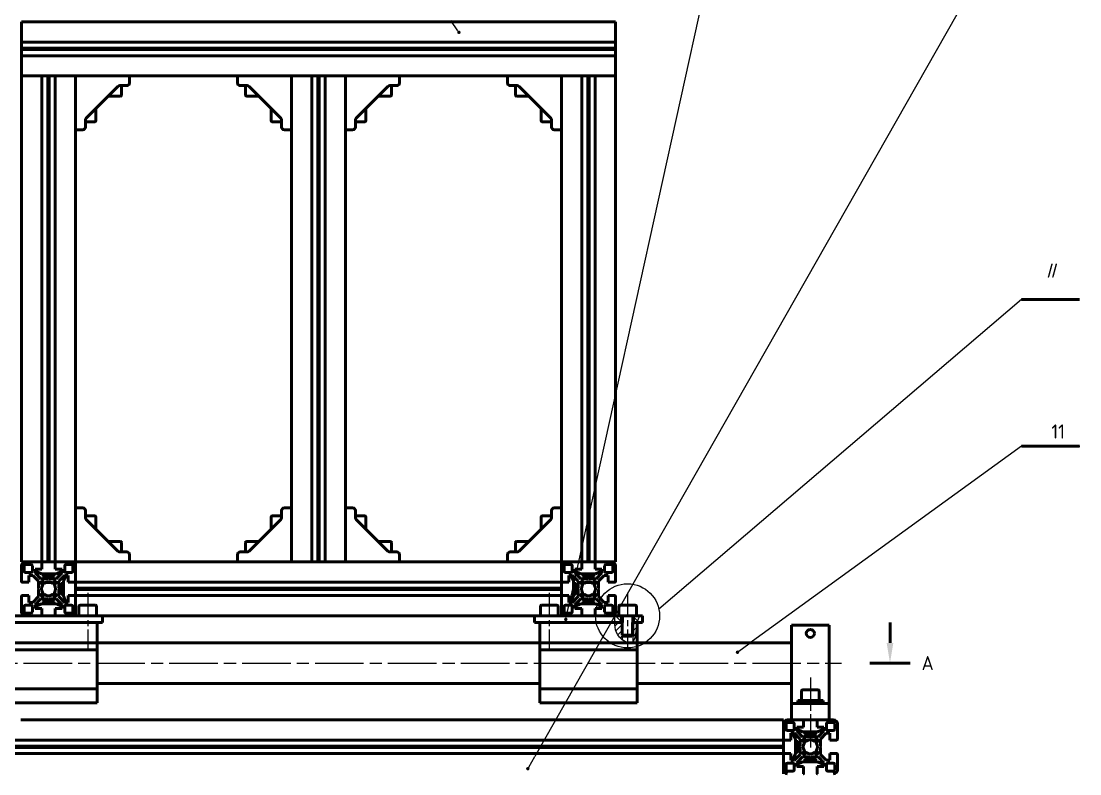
# Model space of a CAD drawing. Header units: millimetres. Extents: x 32504 to 36677, y 41990 to 42879.
# Drawn here: x 36060.1 to 36321.5, y 42589 to 42774.8 of the extents above; entities that cross this region are included whole.
import ezdxf

# ---------------------------------------------------------------- set-up
doc = ezdxf.new("R2010")
doc.units = ezdxf.units.MM
doc.linetypes.add('AM_ISO08W050', pattern=[18, 12, -1.5, 3, -1.5])
doc.linetypes.add('AM_ISO08W050x2', pattern=[9, 6, -0.75, 1.5, -0.75])
for name, color, linetype, lineweight in [('AM_0N', 7, 'Continuous', 50), ('AM_10', 7, 'AM_ISO08W050', 50), ('AM_4N', 3, 'Continuous', 25), ('AM_5', 3, 'Continuous', 25), ('Duong_tam', 4, 'AM_ISO08W050', 25), ('Net_dam', 7, 'Continuous', 50), ('Net_manh', 3, 'Continuous', 25)]:
    doc.layers.add(name, color=color, linetype=linetype, lineweight=lineweight)
doc.styles.get("Standard").update_dxf_attribs({"font": 'ISOCP.SHX'})
doc.styles.add('TCVN 7284', font='tcvn7284-2003i.ttf', dxfattribs={"height": 3.5})

msp = doc.modelspace()

# ---------------------------------------------------------------- hatches: boundary and pattern name
at = {"layer": 'AM_5'}
h = msp.add_hatch(color=256, dxfattribs=at)
edge = h.paths.add_edge_path(flags=0)
edge.add_arc((36168.1866, 42772.0484), 0.4375, 0, 360)
h = msp.add_hatch(color=256, dxfattribs=at)
edge = h.paths.add_edge_path(flags=0)
edge.add_arc((36194.5881, 42627.1083), 0.4375, 0, 360)
h = msp.add_hatch(color=256, dxfattribs=at)
edge = h.paths.add_edge_path(flags=0)
edge.add_arc((36236.9868, 42619.0001), 0.4375, 0, 360)
h = msp.add_hatch(color=256, dxfattribs=at)
edge = h.paths.add_edge_path(flags=0)
edge.add_arc((36185.2032, 42590.245), 0.4375, 0, 360)
at = {"layer": 'Net_manh'}
h = msp.add_hatch(dxfattribs=at)
h.set_pattern_fill('_U', color=256, angle=315, style=0, pattern_type=0)
h.set_pattern_definition([(315, (43266.3915, 55371.6579), (0.70710678, 0.70710678), [])])
edge = h.paths.add_edge_path()
edge.add_line((36211.3449, 42626.3147), (36212.1783, 42626.3147))
edge.add_spline(control_points=[(36212.1783, 42626.3147), (36212.3258, 42626.9443), (36212.5488, 42627.4628), (36212.7719, 42627.9814)], knot_values=[0, 0, 0, 0, 1.76923648, 1.76923648, 1.76923648, 1.76923648], degree=3, periodic=0)
edge.add_line((36212.7719, 42627.9814), (36211.3449, 42627.9814))
edge.add_line((36211.3449, 42627.9814), (36211.3449, 42626.3147))
edge = h.paths.add_edge_path(flags=17)
edge.add_line((36208.3449, 42627.9814), (36206.7199, 42627.9814))
edge.add_spline(control_points=[(36206.7199, 42627.9814), (36206.6891, 42627.4222), (36206.6583, 42626.8631), (36206.6646, 42626.3147)], knot_values=[13.96600015, 13.96600015, 13.96600015, 13.96600015, 15.55469095, 15.55469095, 15.55469095, 15.55469095], degree=3, periodic=0)
edge.add_line((36206.6646, 42626.3147), (36208.3449, 42626.3147))
edge.add_line((36208.3449, 42626.3147), (36208.3449, 42627.9814))
h = msp.add_hatch(dxfattribs=at)
h.set_pattern_fill('_U', color=256, angle=45, style=0, pattern_type=0)
h.set_pattern_definition([(45, (43266.3915, 55371.6579), (-0.70710678, 0.70710678), [])])
edge = h.paths.add_edge_path()
edge.add_spline(control_points=[(36212.1783, 42626.3147), (36211.8073, 42624.7311), (36211.9147, 42622.4448), (36211.1783, 42621.6064)], knot_values=[1.76923648, 1.76923648, 1.76923648, 1.76923648, 6.21947973, 6.21947973, 6.21947973, 6.21947973], degree=3, periodic=0)
edge.add_line((36211.1783, 42621.6064), (36211.1783, 42623.237))
edge.add_line((36211.1783, 42623.237), (36211.1783, 42626.3147))
edge.add_line((36211.1783, 42626.3147), (36212.1783, 42626.3147))
edge = h.paths.add_edge_path()
edge.add_spline(control_points=[(36208.5116, 42622.1137), (36208.2774, 42622.294), (36206.9548, 42623.4936), (36206.6798, 42624.998), (36206.6646, 42626.3147)], knot_values=[9.39114881, 9.39114881, 9.39114881, 9.39114881, 10.15114838, 13.96600015, 13.96600015, 13.96600015, 13.96600015], degree=3, periodic=0)
edge.add_line((36206.6646, 42626.3147), (36208.5116, 42626.3147))
edge.add_line((36208.5116, 42626.3147), (36208.5116, 42623.237))
edge.add_line((36208.5116, 42623.237), (36208.5116, 42622.1137))

# ---------------------------------------------------------------- linework, layer by layer
at = {"layer": 'AM_0N'}
for p, q in [((36065.5116, 42638.3147), (36065.5116, 42637.737)), ((36068.1783, 42638.3147), (36068.1783, 42637.737)), ((36198.8449, 42638.3147), (36198.8449, 42637.737)), ((36198.8449, 42637.737), (36201.5116, 42637.737)), ((36199.1005, 42637.4814), (36201.256, 42637.4814)), ((36201.5116, 42637.737), (36201.256, 42637.4814)), ((36201.5116, 42638.3147), (36201.5116, 42637.737)), ((36069.6783, 42635.7258), (36069.6783, 42633.5703)), ((36070.5116, 42635.9814), (36069.9339, 42635.9814)), ((36069.9339, 42635.9814), (36069.9339, 42633.3147)), ((36196.5116, 42635.9814), (36197.0893, 42635.9814)), ((36197.0893, 42635.9814), (36197.0893, 42633.3147)), ((36197.3449, 42635.7258), (36197.3449, 42633.5703)), ((36070.5116, 42633.3147), (36069.9339, 42633.3147)), ((36196.5116, 42633.3147), (36197.0893, 42633.3147)), ((36065.5116, 42631.5591), (36065.7672, 42631.8147)), ((36065.5116, 42630.9814), (36065.5116, 42631.5591)), ((36068.1783, 42631.5591), (36065.5116, 42631.5591)), ((36067.9227, 42631.8147), (36065.7672, 42631.8147)), ((36068.1783, 42630.9814), (36068.1783, 42631.5591)), ((36198.8449, 42630.9814), (36198.8449, 42631.5591)), ((36198.8449, 42631.5591), (36201.5116, 42631.5591)), ((36199.1005, 42631.8147), (36201.256, 42631.8147)), ((36201.5116, 42631.5591), (36201.256, 42631.8147)), ((36201.5116, 42630.9814), (36201.5116, 42631.5591)), ((36208.5116, 42626.3147), (36208.5116, 42627.9814)), ((36211.1783, 42626.3147), (36211.1783, 42627.9814)), ((36208.5116, 42626.3147), (36208.5116, 42623.237)), ((36211.1783, 42626.3147), (36211.1783, 42623.237)), ((36208.5116, 42623.237), (36208.7672, 42622.9814)), ((36211.1783, 42623.237), (36208.5116, 42623.237)), ((36251.8548, 42607.0814), (36258.1214, 42607.0814)), ((36251.8548, 42606.3147), (36251.8548, 42607.0814)), ((36258.1214, 42607.0814), (36258.1214, 42606.3147)), ((36253.6548, 42599.3147), (36253.6548, 42598.737)), ((36253.6548, 42598.737), (36256.3214, 42598.737)), ((36253.9104, 42598.4814), (36256.0658, 42598.4814)), ((36256.3214, 42598.737), (36256.0658, 42598.4814)), ((36256.3214, 42599.3147), (36256.3214, 42598.737)), ((36251.3214, 42596.9814), (36251.8991, 42596.9814)), ((36251.8991, 42596.9814), (36251.8991, 42594.3147)), ((36252.1548, 42596.7258), (36252.1548, 42594.5703)), ((36251.3214, 42594.3147), (36251.8991, 42594.3147)), ((36251.8991, 42594.3147), (36252.1548, 42594.5703)), ((36253.6548, 42591.9814), (36253.6548, 42592.5591)), ((36253.6548, 42592.5591), (36256.3214, 42592.5591)), ((36253.9104, 42592.8147), (36256.0658, 42592.8147)), ((36256.3214, 42592.5591), (36256.0658, 42592.8147)), ((36256.3214, 42591.9814), (36256.3214, 42592.5591))]:
    msp.add_line(p, q, dxfattribs=at)
at = {"layer": 'AM_10', "color": 7, "linetype": 'AM_ISO08W050', "lineweight": 50}
for p, q in [((36274.6548, 42621.3147), (36274.6548, 42626.3147)), ((36279.6548, 42616.3147), (36269.6548, 42616.3147))]:
    msp.add_line(p, q, dxfattribs=at)
at = {"layer": 'AM_10', "color": 7, "linetype": 'Continuous', "lineweight": 50}
msp.add_trace([(36275.4881, 42621.3147), (36273.8214, 42621.3147), (36274.6548, 42616.3147)], dxfattribs=at)
at = {"layer": 'AM_4N'}
for p, q in [((36065.7672, 42637.4814), (36065.7672, 42638.3147)), ((36067.9227, 42637.4814), (36067.9227, 42638.3147)), ((36199.1005, 42637.4814), (36199.1005, 42638.3147)), ((36201.256, 42637.4814), (36201.256, 42638.3147)), ((36069.6783, 42635.7258), (36070.5116, 42635.7258)), ((36197.3449, 42635.7258), (36196.5116, 42635.7258)), ((36069.6783, 42633.5703), (36070.5116, 42633.5703)), ((36197.3449, 42633.5703), (36196.5116, 42633.5703)), ((36065.7672, 42631.8147), (36065.7672, 42630.9814)), ((36067.9227, 42631.8147), (36067.9227, 42630.9814)), ((36199.1005, 42631.8147), (36199.1005, 42630.9814)), ((36201.256, 42631.8147), (36201.256, 42630.9814)), ((36208.7672, 42627.9814), (36208.7672, 42626.3147)), ((36210.9227, 42627.9814), (36210.9227, 42626.3147)), ((36208.7672, 42622.9814), (36208.7672, 42626.3147)), ((36210.9227, 42622.9814), (36210.9227, 42626.3147)), ((36253.9104, 42598.4814), (36253.9104, 42599.3147)), ((36256.0658, 42598.4814), (36256.0658, 42599.3147)), ((36252.1548, 42596.7258), (36251.3214, 42596.7258)), ((36252.1548, 42594.5703), (36251.3214, 42594.5703)), ((36253.9104, 42592.8147), (36253.9104, 42591.9814)), ((36256.0658, 42592.8147), (36256.0658, 42591.9814))]:
    msp.add_line(p, q, dxfattribs=at)
at = {"layer": 'AM_5'}
for p, q in [((36307.1515, 42804.552), (36186.9342, 42593.287)), ((36233.724, 42804.552), (36195.3419, 42630.5262)), ((36167.9417, 42772.411), (36166.228, 42774.9491)), ((36307.1515, 42706.1096), (36217.5806, 42629.6398)), ((36307.1515, 42669.9066), (36239.8198, 42621.0555)), ((36194.6823, 42627.5355), (36195.3419, 42630.5262)), ((36237.341, 42619.257), (36239.8198, 42621.0555)), ((36185.4196, 42590.6253), (36186.9342, 42593.287))]:
    msp.add_line(p, q, dxfattribs=at)
at = {"layer": 'AM_5', "color": 3}
msp.add_line((36307.1515, 42669.9066), (36321.5333, 42669.9066), dxfattribs=at)
at = {"layer": 'AM_5'}
msp.add_circle((36209.8449, 42627.9814), 7.9114, dxfattribs=at)
at = {"layer": 'Duong_tam', "linetype": 'AM_ISO08W050x2'}
for p, q in [((36076.5116, 42633.648), (36076.5116, 42619.9814)), ((36190.5116, 42633.648), (36190.5116, 42619.9814)), ((36209.8449, 42633.648), (36209.8449, 42619.9814)), ((36254.9881, 42612.748), (36254.9881, 42595.4814))]:
    msp.add_line(p, q, dxfattribs=at)
at = {"layer": 'Duong_tam'}
msp.add_line((36006.6548, 42616.3147), (36262.6548, 42616.3147), dxfattribs=at)
at = {"layer": 'Net_dam'}
for p, q in [((36060.1783, 42774.648), (36206.8449, 42774.648)), ((36060.1783, 42774.648), (36060.1783, 42773.648)), ((36060.1783, 42773.648), (36060.1783, 42769.748)), ((36206.8449, 42773.648), (36206.8449, 42774.648)), ((36206.8449, 42769.748), (36206.8449, 42773.648)), ((36060.1783, 42769.748), (36060.1783, 42769.648)), ((36060.1783, 42769.648), (36206.8449, 42769.648)), ((36060.1783, 42769.648), (36060.1783, 42768.1546)), ((36060.1783, 42768.1546), (36206.8449, 42768.1546)), ((36060.1783, 42768.1546), (36060.1783, 42767.9814)), ((36206.8449, 42769.648), (36206.8449, 42769.748)), ((36206.8449, 42768.1546), (36206.8449, 42769.648)), ((36206.8449, 42767.9814), (36206.8449, 42768.1546)), ((36060.1783, 42767.9814), (36206.8449, 42767.9814)), ((36060.1783, 42767.9814), (36060.1783, 42767.8082)), ((36060.1783, 42767.8082), (36206.8449, 42767.8082)), ((36060.1783, 42767.8082), (36060.1783, 42766.3147)), ((36060.1783, 42766.3147), (36060.1783, 42766.2147)), ((36060.1783, 42766.2147), (36206.8449, 42766.2147)), ((36060.1783, 42766.2147), (36060.1783, 42762.3147)), ((36206.8449, 42767.8082), (36206.8449, 42767.9814)), ((36206.8449, 42766.3147), (36206.8449, 42767.8082)), ((36206.8449, 42766.2147), (36206.8449, 42766.3147)), ((36206.8449, 42762.3147), (36206.8449, 42766.2147)), ((36060.1783, 42762.3147), (36060.1783, 42761.3147)), ((36060.1783, 42761.3147), (36060.1783, 42641.3147)), ((36061.1783, 42761.3147), (36060.1783, 42761.3147)), ((36061.1783, 42761.3147), (36065.0783, 42761.3147)), ((36065.1783, 42761.3147), (36065.0783, 42761.3147)), ((36065.1783, 42761.3147), (36065.1783, 42641.3147)), ((36065.1783, 42761.3147), (36068.5116, 42761.3147)), ((36066.6717, 42761.3147), (36066.6717, 42641.3147)), ((36066.8449, 42761.3147), (36066.8449, 42641.3147)), ((36067.0182, 42761.3147), (36067.0182, 42641.3147)), ((36068.5116, 42761.3147), (36068.5116, 42641.3147)), ((36068.6116, 42761.3147), (36068.5116, 42761.3147)), ((36068.6116, 42761.3147), (36072.5116, 42761.3147)), ((36073.5116, 42761.3147), (36072.5116, 42761.3147)), ((36086.8449, 42761.3147), (36073.5116, 42761.3147)), ((36073.5116, 42761.3147), (36073.5116, 42747.9814)), ((36086.8449, 42761.3147), (36113.5116, 42761.3147)), ((36086.8449, 42759.548), (36086.8449, 42761.3147)), ((36113.5116, 42761.3147), (36126.8449, 42761.3147)), ((36113.5116, 42759.548), (36113.5116, 42761.3147)), ((36126.8449, 42761.3147), (36127.8449, 42761.3147)), ((36126.8449, 42761.3147), (36126.8449, 42747.9814)), ((36127.8449, 42761.3147), (36131.7449, 42761.3147)), ((36131.7449, 42761.3147), (36131.8449, 42761.3147)), ((36131.8449, 42761.3147), (36135.1783, 42761.3147)), ((36131.8449, 42641.3147), (36131.8449, 42761.3147)), ((36133.3384, 42641.3147), (36133.3384, 42761.3147)), ((36133.5116, 42641.3147), (36133.5116, 42761.3147)), ((36133.6848, 42641.3147), (36133.6848, 42761.3147)), ((36135.1783, 42641.3147), (36135.1783, 42761.3147)), ((36135.1783, 42761.3147), (36135.2783, 42761.3147)), ((36135.2783, 42761.3147), (36139.1783, 42761.3147)), ((36139.1783, 42761.3147), (36140.1783, 42761.3147)), ((36153.5116, 42761.3147), (36140.1783, 42761.3147)), ((36140.1783, 42761.3147), (36140.1783, 42747.9814)), ((36153.5116, 42761.3147), (36180.1783, 42761.3147)), ((36153.5116, 42759.548), (36153.5116, 42761.3147)), ((36180.1783, 42761.3147), (36193.5116, 42761.3147)), ((36180.1783, 42759.548), (36180.1783, 42761.3147)), ((36194.5116, 42761.3147), (36193.5116, 42761.3147)), ((36193.5116, 42761.3147), (36193.5116, 42747.9814)), ((36194.5116, 42761.3147), (36198.4116, 42761.3147)), ((36198.5116, 42761.3147), (36198.4116, 42761.3147)), ((36198.5116, 42761.3147), (36198.5116, 42641.3147)), ((36198.5116, 42761.3147), (36201.8449, 42761.3147)), ((36200.0051, 42761.3147), (36200.0051, 42641.3147)), ((36200.1783, 42761.3147), (36200.1783, 42641.3147)), ((36200.3515, 42761.3147), (36200.3515, 42641.3147)), ((36201.8449, 42761.3147), (36201.8449, 42641.3147)), ((36201.9449, 42761.3147), (36201.8449, 42761.3147)), ((36201.9449, 42761.3147), (36205.8449, 42761.3147)), ((36206.8449, 42761.3147), (36205.8449, 42761.3147)), ((36206.8449, 42761.3147), (36206.8449, 42762.3147)), ((36206.8449, 42761.3147), (36206.8449, 42641.3147)), ((36076.1402, 42750.8433), (36083.983, 42758.6861)), ((36084.4544, 42758.8814), (36086.1783, 42758.8814)), ((36084.8449, 42758.8814), (36084.8449, 42757.3147)), ((36084.8449, 42758.8814), (36084.8449, 42756.548)), ((36115.9021, 42758.8814), (36114.1783, 42758.8814)), ((36115.5116, 42757.3147), (36115.5116, 42758.8814)), ((36115.5116, 42758.8814), (36115.5116, 42756.548)), ((36124.2164, 42750.8433), (36116.3735, 42758.6861)), ((36142.8069, 42750.8433), (36150.6497, 42758.6861)), ((36151.1211, 42758.8814), (36152.8449, 42758.8814)), ((36151.5116, 42758.8814), (36151.5116, 42757.3147)), ((36151.5116, 42758.8814), (36151.5116, 42756.548)), ((36182.5688, 42758.8814), (36180.8449, 42758.8814)), ((36182.1783, 42757.3147), (36182.1783, 42758.8814)), ((36182.1783, 42758.8814), (36182.1783, 42756.548)), ((36190.883, 42750.8433), (36183.0402, 42758.6861)), ((36081.5783, 42756.2814), (36084.5783, 42756.2814)), ((36118.7783, 42756.2814), (36115.7783, 42756.2814)), ((36148.2449, 42756.2814), (36151.2449, 42756.2814)), ((36185.4449, 42756.2814), (36182.4449, 42756.2814)), ((36078.5449, 42750.248), (36078.5449, 42753.248)), ((36121.8116, 42750.248), (36121.8116, 42753.248)), ((36145.2116, 42750.248), (36145.2116, 42753.248)), ((36188.4783, 42750.248), (36188.4783, 42753.248)), ((36075.9449, 42748.648), (36075.9449, 42750.3719)), ((36077.5116, 42749.9814), (36075.9449, 42749.9814)), ((36077.5116, 42749.9814), (36075.9449, 42749.9814)), ((36078.2783, 42749.9814), (36075.9449, 42749.9814)), ((36122.0783, 42749.9814), (36124.4116, 42749.9814)), ((36124.4116, 42749.9814), (36122.8449, 42749.9814)), ((36124.4116, 42749.9814), (36122.8449, 42749.9814)), ((36124.4116, 42748.648), (36124.4116, 42750.3719)), ((36142.6116, 42748.648), (36142.6116, 42750.3719)), ((36144.1783, 42749.9814), (36142.6116, 42749.9814)), ((36144.1783, 42749.9814), (36142.6116, 42749.9814)), ((36144.9449, 42749.9814), (36142.6116, 42749.9814)), ((36188.7449, 42749.9814), (36191.0783, 42749.9814)), ((36191.0783, 42749.9814), (36189.5116, 42749.9814)), ((36191.0783, 42749.9814), (36189.5116, 42749.9814)), ((36191.0783, 42748.648), (36191.0783, 42750.3719)), ((36073.5116, 42747.9814), (36073.5116, 42654.648)), ((36073.5116, 42747.9814), (36075.2783, 42747.9814)), ((36126.8449, 42747.9814), (36125.0783, 42747.9814)), ((36126.8449, 42654.648), (36126.8449, 42747.9814)), ((36140.1783, 42654.648), (36140.1783, 42747.9814)), ((36140.1783, 42747.9814), (36141.9449, 42747.9814)), ((36193.5116, 42747.9814), (36191.7449, 42747.9814)), ((36193.5116, 42747.9814), (36193.5116, 42654.648)), ((36321.4337, 42706.1096), (36307.1515, 42706.1096)), ((36321.4337, 42669.906), (36307.1515, 42669.906)), ((36073.5116, 42654.648), (36075.2783, 42654.648)), ((36073.5116, 42641.3147), (36073.5116, 42654.648)), ((36075.9449, 42653.9814), (36075.9449, 42652.2575)), ((36124.4116, 42653.9814), (36124.4116, 42652.2575)), ((36126.8449, 42654.648), (36125.0783, 42654.648)), ((36126.8449, 42641.3147), (36126.8449, 42654.648)), ((36140.1783, 42654.648), (36141.9449, 42654.648)), ((36140.1783, 42641.3147), (36140.1783, 42654.648)), ((36142.6116, 42653.9814), (36142.6116, 42652.2575)), ((36191.0783, 42653.9814), (36191.0783, 42652.2575)), ((36193.5116, 42654.648), (36191.7449, 42654.648)), ((36193.5116, 42641.3147), (36193.5116, 42654.648)), ((36075.9449, 42652.648), (36077.5116, 42652.648)), ((36075.9449, 42652.648), (36077.5116, 42652.648)), ((36078.2783, 42652.648), (36075.9449, 42652.648)), ((36076.1402, 42651.7861), (36083.983, 42643.9433)), ((36077.5116, 42650.4814), (36077.5116, 42650.4147)), ((36078.5449, 42652.3814), (36078.5449, 42649.3814)), ((36124.2164, 42651.7861), (36116.3735, 42643.9433)), ((36121.8116, 42652.3814), (36121.8116, 42649.3814)), ((36122.0783, 42652.648), (36124.4116, 42652.648)), ((36122.8449, 42652.648), (36124.4116, 42652.648)), ((36122.8449, 42652.648), (36124.4116, 42652.648)), ((36142.6116, 42652.648), (36144.1783, 42652.648)), ((36142.6116, 42652.648), (36144.1783, 42652.648)), ((36144.9449, 42652.648), (36142.6116, 42652.648)), ((36142.8069, 42651.7861), (36150.6497, 42643.9433)), ((36144.1783, 42650.4814), (36144.1783, 42650.4147)), ((36145.2116, 42652.3814), (36145.2116, 42649.3814)), ((36190.883, 42651.7861), (36183.0402, 42643.9433)), ((36188.4783, 42652.3814), (36188.4783, 42649.3814)), ((36188.7449, 42652.648), (36191.0783, 42652.648)), ((36189.5116, 42652.648), (36191.0783, 42652.648)), ((36189.5116, 42652.648), (36191.0783, 42652.648)), ((36081.5783, 42646.348), (36084.5783, 42646.348)), ((36084.8449, 42643.748), (36084.8449, 42646.0814)), ((36084.8449, 42645.3147), (36084.8449, 42643.748)), ((36115.5116, 42643.748), (36115.5116, 42646.0814)), ((36115.5116, 42643.748), (36115.5116, 42645.3147)), ((36118.7783, 42646.348), (36115.7783, 42646.348)), ((36148.2449, 42646.348), (36151.2449, 42646.348)), ((36151.5116, 42643.748), (36151.5116, 42646.0814)), ((36151.5116, 42645.3147), (36151.5116, 42643.748)), ((36182.1783, 42643.748), (36182.1783, 42646.0814)), ((36182.1783, 42643.748), (36182.1783, 42645.3147)), ((36185.4449, 42646.348), (36182.4449, 42646.348)), ((36084.4544, 42643.748), (36086.1783, 42643.748)), ((36086.8449, 42643.0814), (36086.8449, 42641.3147)), ((36113.5116, 42643.0814), (36113.5116, 42641.3147)), ((36115.9021, 42643.748), (36114.1783, 42643.748)), ((36151.1211, 42643.748), (36152.8449, 42643.748)), ((36153.5116, 42643.0814), (36153.5116, 42641.3147)), ((36180.1783, 42643.0814), (36180.1783, 42641.3147)), ((36182.5688, 42643.748), (36180.8449, 42643.748)), ((36060.1783, 42641.3147), (36061.1783, 42641.3147)), ((36060.1783, 42636.4147), (36060.1783, 42640.3147)), ((36060.8449, 42638.9814), (36060.8449, 42640.3147)), ((36061.1783, 42641.3147), (36065.0783, 42641.3147)), ((36061.1783, 42640.648), (36062.5116, 42640.648)), ((36062.8449, 42640.3147), (36062.8449, 42638.9814)), ((36065.0783, 42641.3147), (36065.1783, 42641.3147)), ((36065.1783, 42641.3147), (36066.6717, 42641.3147)), ((36065.1783, 42641.2147), (36065.1783, 42639.4814)), ((36066.6717, 42641.3147), (36066.8449, 42641.3147)), ((36066.8449, 42641.3147), (36067.0182, 42641.3147)), ((36067.0182, 42641.3147), (36068.5116, 42641.3147)), ((36068.5116, 42641.3147), (36068.6116, 42641.3147)), ((36068.5116, 42639.4814), (36068.5116, 42641.2147)), ((36068.6116, 42641.3147), (36072.5116, 42641.3147)), ((36070.8449, 42638.9814), (36070.8449, 42640.3147)), ((36071.1783, 42640.648), (36072.5116, 42640.648)), ((36072.5116, 42641.3147), (36073.5116, 42641.3147)), ((36072.8449, 42640.3147), (36072.8449, 42638.9814)), ((36073.5116, 42641.3147), (36073.5116, 42640.3147)), ((36086.8449, 42641.3147), (36073.5116, 42641.3147)), ((36073.5116, 42640.3147), (36073.5116, 42636.4147)), ((36086.8449, 42641.3147), (36113.5116, 42641.3147)), ((36113.5116, 42641.3147), (36126.8449, 42641.3147)), ((36127.8449, 42641.3147), (36126.8449, 42641.3147)), ((36131.7449, 42641.3147), (36127.8449, 42641.3147)), ((36131.8449, 42641.3147), (36131.7449, 42641.3147)), ((36131.8449, 42641.3147), (36135.1783, 42641.3147)), ((36135.2783, 42641.3147), (36135.1783, 42641.3147)), ((36139.1783, 42641.3147), (36135.2783, 42641.3147)), ((36140.1783, 42641.3147), (36139.1783, 42641.3147)), ((36153.5116, 42641.3147), (36140.1783, 42641.3147)), ((36153.5116, 42641.3147), (36180.1783, 42641.3147)), ((36180.1783, 42641.3147), (36193.5116, 42641.3147)), ((36193.5116, 42641.3147), (36194.5116, 42641.3147)), ((36193.5116, 42640.3147), (36193.5116, 42641.3147)), ((36193.5116, 42636.4147), (36193.5116, 42640.3147)), ((36194.1783, 42638.9814), (36194.1783, 42640.3147)), ((36194.5116, 42641.3147), (36198.4116, 42641.3147)), ((36194.5116, 42640.648), (36195.8449, 42640.648)), ((36196.1783, 42640.3147), (36196.1783, 42638.9814)), ((36198.4116, 42641.3147), (36198.5116, 42641.3147)), ((36198.5116, 42641.3147), (36200.0051, 42641.3147)), ((36198.5116, 42641.2147), (36198.5116, 42639.4814)), ((36200.0051, 42641.3147), (36200.1783, 42641.3147)), ((36200.1783, 42641.3147), (36200.3515, 42641.3147)), ((36200.3515, 42641.3147), (36201.8449, 42641.3147)), ((36201.8449, 42641.3147), (36201.9449, 42641.3147)), ((36201.8449, 42639.4814), (36201.8449, 42641.2147)), ((36201.9449, 42641.3147), (36205.8449, 42641.3147)), ((36204.1783, 42638.9814), (36204.1783, 42640.3147)), ((36204.5116, 42640.648), (36205.8449, 42640.648)), ((36205.8449, 42641.3147), (36206.8449, 42641.3147)), ((36206.1783, 42640.3147), (36206.1783, 42638.9814)), ((36206.8449, 42640.3147), (36206.8449, 42636.4147)), ((36062.5116, 42638.648), (36061.1783, 42638.648)), ((36062.0116, 42637.9814), (36062.0116, 42636.3147)), ((36062.9224, 42637.9814), (36062.0116, 42637.9814)), ((36064.3449, 42636.5588), (36062.9224, 42637.9814)), ((36063.5116, 42639.4814), (36063.5116, 42638.5706)), ((36065.1783, 42639.4814), (36063.5116, 42639.4814)), ((36063.5116, 42638.5706), (36064.9342, 42637.148)), ((36063.6783, 42639.4814), (36063.6783, 42638.9507)), ((36063.6783, 42638.9507), (36065.0863, 42638.3147)), ((36066.8449, 42638.3147), (36065.0863, 42638.3147)), ((36066.8449, 42638.3147), (36065.5116, 42638.3147)), ((36065.7672, 42637.4814), (36065.5116, 42637.737)), ((36065.5116, 42637.737), (36068.1783, 42637.737)), ((36067.9227, 42637.4814), (36065.7672, 42637.4814)), ((36066.8449, 42638.3147), (36068.801, 42638.3147)), ((36066.8449, 42638.3147), (36068.1783, 42638.3147)), ((36068.1783, 42637.737), (36067.9227, 42637.4814)), ((36070.1783, 42639.4814), (36068.5116, 42639.4814)), ((36068.7557, 42637.148), (36070.1783, 42638.5706)), ((36070.0116, 42638.9399), (36068.801, 42638.3147)), ((36070.7675, 42637.9814), (36069.3449, 42636.5588)), ((36070.0116, 42639.4814), (36070.0116, 42638.9399)), ((36070.1783, 42638.5706), (36070.1783, 42639.4814)), ((36071.1368, 42637.8147), (36070.5116, 42636.6041)), ((36071.6783, 42637.9814), (36070.7675, 42637.9814)), ((36071.6783, 42637.8147), (36071.1368, 42637.8147)), ((36072.5116, 42638.648), (36071.1783, 42638.648)), ((36071.6783, 42636.3147), (36071.6783, 42637.9814)), ((36195.8449, 42638.648), (36194.5116, 42638.648)), ((36196.2557, 42637.9814), (36195.3449, 42637.9814)), ((36195.3449, 42637.9814), (36195.3449, 42636.3147)), ((36195.3449, 42637.8147), (36195.8864, 42637.8147)), ((36195.8864, 42637.8147), (36196.5116, 42636.6041)), ((36197.6783, 42636.5588), (36196.2557, 42637.9814)), ((36196.8449, 42639.4814), (36196.8449, 42638.5706)), ((36198.5116, 42639.4814), (36196.8449, 42639.4814)), ((36196.8449, 42638.5706), (36198.2675, 42637.148)), ((36197.0116, 42639.4814), (36197.0116, 42638.9399)), ((36197.0116, 42638.9399), (36198.2222, 42638.3147)), ((36200.1783, 42638.3147), (36198.2222, 42638.3147)), ((36200.1783, 42638.3147), (36198.8449, 42638.3147)), ((36198.8449, 42637.737), (36199.1005, 42637.4814)), ((36200.1783, 42638.3147), (36201.937, 42638.3147)), ((36200.1783, 42638.3147), (36201.5116, 42638.3147)), ((36203.5116, 42639.4814), (36201.8449, 42639.4814)), ((36203.3449, 42638.9507), (36201.937, 42638.3147)), ((36202.089, 42637.148), (36203.5116, 42638.5706)), ((36204.1009, 42637.9814), (36202.6783, 42636.5588)), ((36203.3449, 42639.4814), (36203.3449, 42638.9507)), ((36203.5116, 42638.5706), (36203.5116, 42639.4814)), ((36205.0116, 42637.9814), (36204.1009, 42637.9814)), ((36205.8449, 42638.648), (36204.5116, 42638.648)), ((36205.0116, 42636.3147), (36205.0116, 42637.9814)), ((36062.0116, 42636.3147), (36060.2783, 42636.3147)), ((36064.3449, 42634.8212), (36064.3449, 42636.5588)), ((36064.4449, 42634.648), (36064.3449, 42634.8212)), ((36064.9342, 42637.148), (36066.6717, 42637.148)), ((36067.5538, 42636.248), (36066.1361, 42636.248)), ((36066.6717, 42637.148), (36066.8449, 42637.048)), ((36066.8449, 42637.048), (36067.0182, 42637.148)), ((36067.0182, 42637.148), (36068.7557, 42637.148)), ((36068.1148, 42636.248), (36068.0507, 42636.248)), ((36068.3449, 42636.4782), (36068.1148, 42636.248)), ((36068.3449, 42636.4782), (36068.2279, 42636.4782)), ((36068.3449, 42636.5119), (36068.3449, 42636.4782)), ((36069.3449, 42634.8212), (36069.2449, 42634.648)), ((36069.3449, 42636.5588), (36069.3449, 42634.8212)), ((36069.9339, 42635.9814), (36069.6783, 42635.7258)), ((36070.5116, 42634.648), (36070.5116, 42636.6041)), ((36070.5116, 42634.648), (36070.5116, 42635.9814)), ((36073.4116, 42636.3147), (36071.6783, 42636.3147)), ((36073.5116, 42636.4147), (36073.5116, 42636.3147)), ((36073.5116, 42636.3147), (36193.5116, 42636.3147)), ((36073.5116, 42636.3147), (36073.5116, 42634.8212)), ((36073.5116, 42634.8212), (36193.5116, 42634.8212)), ((36073.5116, 42634.8212), (36073.5116, 42634.648)), ((36193.5116, 42636.3147), (36193.5116, 42636.4147)), ((36193.5116, 42634.8212), (36193.5116, 42636.3147)), ((36193.5116, 42634.648), (36193.5116, 42634.8212)), ((36195.3449, 42636.3147), (36193.6116, 42636.3147)), ((36196.5116, 42634.648), (36196.5116, 42636.6041)), ((36196.5116, 42634.648), (36196.5116, 42635.9814)), ((36197.0893, 42635.9814), (36197.3449, 42635.7258)), ((36197.6783, 42634.8212), (36197.6783, 42636.5588)), ((36197.7783, 42634.648), (36197.6783, 42634.8212)), ((36198.2675, 42637.148), (36200.0051, 42637.148)), ((36198.6783, 42636.4782), (36198.6783, 42636.5119)), ((36198.9084, 42636.248), (36198.6783, 42636.4782)), ((36198.7954, 42636.4782), (36198.6783, 42636.4782)), ((36198.9726, 42636.248), (36198.9084, 42636.248)), ((36200.8872, 42636.248), (36199.4694, 42636.248)), ((36200.0051, 42637.148), (36200.1783, 42637.048)), ((36200.1783, 42637.048), (36200.3515, 42637.148)), ((36200.3515, 42637.148), (36202.089, 42637.148)), ((36202.6783, 42634.8212), (36202.5783, 42634.648)), ((36202.6783, 42636.5588), (36202.6783, 42634.8212)), ((36206.7449, 42636.3147), (36205.0116, 42636.3147)), ((36060.1783, 42628.9814), (36060.1783, 42632.8814)), ((36060.2783, 42632.9814), (36062.0116, 42632.9814)), ((36062.0116, 42632.9814), (36062.0116, 42631.3147)), ((36062.9224, 42631.3147), (36064.3449, 42632.7373)), ((36064.9342, 42632.148), (36063.5116, 42630.7255)), ((36064.3449, 42634.4748), (36064.4449, 42634.648)), ((36064.3449, 42632.7373), (36064.3449, 42634.4748)), ((36066.6717, 42632.148), (36064.9342, 42632.148)), ((36066.8449, 42632.248), (36066.6717, 42632.148)), ((36067.0182, 42632.148), (36066.8449, 42632.248)), ((36068.7557, 42632.148), (36067.0182, 42632.148)), ((36070.1783, 42630.7255), (36068.7557, 42632.148)), ((36069.2449, 42634.648), (36069.3449, 42634.4748)), ((36069.3449, 42634.4748), (36069.3449, 42632.7373)), ((36069.3449, 42632.7373), (36070.7675, 42631.3147)), ((36069.9339, 42633.3147), (36069.6783, 42633.5703)), ((36070.5116, 42634.648), (36070.5116, 42632.8893)), ((36070.5116, 42634.648), (36070.5116, 42633.3147)), ((36071.1476, 42631.4814), (36070.5116, 42632.8893)), ((36071.6783, 42632.9814), (36073.4116, 42632.9814)), ((36071.6783, 42631.3147), (36071.6783, 42632.9814)), ((36073.5116, 42634.648), (36193.5116, 42634.648)), ((36073.5116, 42634.648), (36073.5116, 42634.4748)), ((36073.5116, 42634.4748), (36193.5116, 42634.4748)), ((36073.5116, 42634.4748), (36073.5116, 42632.9814)), ((36073.5116, 42632.9814), (36193.5116, 42632.9814)), ((36073.5116, 42632.9814), (36073.5116, 42632.8814)), ((36073.5116, 42632.8814), (36073.5116, 42628.9814)), ((36193.5116, 42634.4748), (36193.5116, 42634.648)), ((36193.5116, 42632.9814), (36193.5116, 42634.4748)), ((36193.5116, 42632.8814), (36193.5116, 42632.9814)), ((36193.5116, 42628.9814), (36193.5116, 42632.8814)), ((36193.6116, 42632.9814), (36195.3449, 42632.9814)), ((36195.3449, 42632.9814), (36195.3449, 42631.3147)), ((36195.8756, 42631.4814), (36196.5116, 42632.8893)), ((36196.2557, 42631.3147), (36197.6783, 42632.7373)), ((36196.5116, 42634.648), (36196.5116, 42632.8893)), ((36196.5116, 42634.648), (36196.5116, 42633.3147)), ((36198.2675, 42632.148), (36196.8449, 42630.7255)), ((36197.0893, 42633.3147), (36197.3449, 42633.5703)), ((36197.6783, 42634.4748), (36197.7783, 42634.648)), ((36197.6783, 42632.7373), (36197.6783, 42634.4748)), ((36200.0051, 42632.148), (36198.2675, 42632.148)), ((36200.1783, 42632.248), (36200.0051, 42632.148)), ((36200.3515, 42632.148), (36200.1783, 42632.248)), ((36202.089, 42632.148), (36200.3515, 42632.148)), ((36203.5116, 42630.7255), (36202.089, 42632.148)), ((36202.5783, 42634.648), (36202.6783, 42634.4748)), ((36202.6783, 42634.4748), (36202.6783, 42632.7373)), ((36202.6783, 42632.7373), (36204.1009, 42631.3147)), ((36205.0116, 42632.9814), (36206.7449, 42632.9814)), ((36205.0116, 42631.3147), (36205.0116, 42632.9814)), ((36206.8449, 42632.8814), (36206.8449, 42628.9814)), ((36060.8449, 42628.9814), (36060.8449, 42630.3147)), ((36061.1783, 42630.648), (36062.5116, 42630.648)), ((36062.0116, 42631.3147), (36062.9224, 42631.3147)), ((36062.8449, 42630.3147), (36062.8449, 42628.9814)), ((36063.5116, 42630.7255), (36063.5116, 42629.8147)), ((36063.5116, 42629.8147), (36065.1783, 42629.8147)), ((36063.6783, 42630.3454), (36065.0863, 42630.9814)), ((36063.6783, 42629.8147), (36063.6783, 42630.3454)), ((36066.8449, 42630.9814), (36065.0863, 42630.9814)), ((36065.1783, 42629.8147), (36065.1783, 42628.0814)), ((36066.8449, 42630.9814), (36065.5116, 42630.9814)), ((36066.8449, 42630.9814), (36068.801, 42630.9814)), ((36066.8449, 42630.9814), (36068.1783, 42630.9814)), ((36068.1783, 42631.5591), (36067.9227, 42631.8147)), ((36068.5116, 42629.8147), (36070.1783, 42629.8147)), ((36068.5116, 42628.0814), (36068.5116, 42629.8147)), ((36070.0116, 42630.3562), (36068.801, 42630.9814)), ((36070.0116, 42629.8147), (36070.0116, 42630.3562)), ((36070.1783, 42629.8147), (36070.1783, 42630.7255)), ((36070.7675, 42631.3147), (36071.6783, 42631.3147)), ((36070.8449, 42628.9814), (36070.8449, 42630.3147)), ((36071.6783, 42631.4814), (36071.1476, 42631.4814)), ((36071.1783, 42630.648), (36072.5116, 42630.648)), ((36072.8449, 42630.3147), (36072.8449, 42628.9814)), ((36074.3449, 42627.9814), (36074.3449, 42630.3814)), ((36078.4116, 42630.648), (36074.6116, 42630.648)), ((36078.6783, 42630.3814), (36078.6783, 42627.9814)), ((36188.3449, 42627.9814), (36188.3449, 42630.3814)), ((36192.4116, 42630.648), (36188.6116, 42630.648)), ((36192.6783, 42630.3814), (36192.6783, 42627.9814)), ((36194.1783, 42628.9814), (36194.1783, 42630.3147)), ((36194.5116, 42630.648), (36195.8449, 42630.648)), ((36195.3449, 42631.4814), (36195.8756, 42631.4814)), ((36195.3449, 42631.3147), (36196.2557, 42631.3147)), ((36196.1783, 42630.3147), (36196.1783, 42628.9814)), ((36196.8449, 42630.7255), (36196.8449, 42629.8147)), ((36196.8449, 42629.8147), (36198.5116, 42629.8147)), ((36197.0116, 42630.3562), (36198.2222, 42630.9814)), ((36197.0116, 42629.8147), (36197.0116, 42630.3562)), ((36200.1783, 42630.9814), (36198.2222, 42630.9814)), ((36198.5116, 42629.8147), (36198.5116, 42628.0814)), ((36198.8449, 42631.5591), (36199.1005, 42631.8147)), ((36200.1783, 42630.9814), (36198.8449, 42630.9814)), ((36200.1783, 42630.9814), (36201.937, 42630.9814)), ((36200.1783, 42630.9814), (36201.5116, 42630.9814)), ((36201.8449, 42629.8147), (36203.5116, 42629.8147)), ((36201.8449, 42628.0814), (36201.8449, 42629.8147)), ((36203.3449, 42630.3454), (36201.937, 42630.9814)), ((36203.3449, 42629.8147), (36203.3449, 42630.3454)), ((36203.5116, 42629.8147), (36203.5116, 42630.7255)), ((36204.1009, 42631.3147), (36205.0116, 42631.3147)), ((36204.1783, 42628.9814), (36204.1783, 42630.3147)), ((36204.5116, 42630.648), (36205.8449, 42630.648)), ((36206.1783, 42630.3147), (36206.1783, 42628.9814)), ((36207.6783, 42627.9814), (36207.6783, 42630.3814)), ((36211.7449, 42630.648), (36207.9449, 42630.648)), ((36212.0116, 42630.3814), (36212.0116, 42627.9814)), ((36212.0116, 42630.3814), (36212.0116, 42627.9814)), ((36061.1783, 42627.9814), (36053.8449, 42627.9814)), ((36062.5116, 42628.648), (36061.1783, 42628.648)), ((36065.0783, 42627.9814), (36061.1783, 42627.9814)), ((36068.6116, 42627.9814), (36065.0783, 42627.9814)), ((36072.5116, 42627.9814), (36068.6116, 42627.9814)), ((36072.5116, 42628.648), (36071.1783, 42628.648)), ((36079.8449, 42627.9814), (36072.5116, 42627.9814)), ((36073.5116, 42628.9814), (36073.5116, 42627.9814)), ((36080.1783, 42627.9814), (36079.8449, 42627.9814)), ((36080.1783, 42627.9814), (36186.8449, 42627.9814)), ((36080.1783, 42626.3147), (36080.1783, 42627.9814)), ((36186.8449, 42627.9814), (36186.8449, 42626.3147)), ((36187.1783, 42627.9814), (36186.8449, 42627.9814)), ((36194.5116, 42627.9814), (36187.1783, 42627.9814)), ((36193.5116, 42627.9814), (36193.5116, 42628.9814)), ((36195.8449, 42628.648), (36194.5116, 42628.648)), ((36198.4116, 42627.9814), (36194.5116, 42627.9814)), ((36201.9449, 42627.9814), (36198.4116, 42627.9814)), ((36205.8449, 42627.9814), (36201.9449, 42627.9814)), ((36205.8449, 42628.648), (36204.5116, 42628.648)), ((36213.1783, 42627.9814), (36205.8449, 42627.9814)), ((36208.3449, 42627.9814), (36208.3449, 42626.3147)), ((36213.1783, 42627.9814), (36209.9881, 42627.9814)), ((36211.3449, 42627.9814), (36211.3449, 42626.3147)), ((36213.5116, 42627.9814), (36213.1783, 42627.9814)), ((36213.5116, 42627.9814), (36213.1783, 42627.9814)), ((36213.5116, 42626.3147), (36213.5116, 42627.9814)), ((36213.5116, 42626.3147), (36213.5116, 42627.9814)), ((36079.8449, 42626.3147), (36053.8449, 42626.3147)), ((36054.8449, 42626.3147), (36078.8449, 42626.3147)), ((36078.8449, 42621.3147), (36078.8449, 42626.3147)), ((36079.8449, 42626.3147), (36080.1783, 42626.3147)), ((36186.8449, 42626.3147), (36187.1783, 42626.3147)), ((36208.5116, 42626.3147), (36187.1783, 42626.3147)), ((36188.1783, 42626.3147), (36208.5116, 42626.3147)), ((36188.1783, 42626.3147), (36188.1783, 42621.3147)), ((36211.1783, 42626.3147), (36212.1783, 42626.3147)), ((36213.1783, 42626.3147), (36211.3214, 42626.3147)), ((36213.1783, 42626.3147), (36212.1783, 42626.3147)), ((36212.1783, 42621.3147), (36212.1783, 42626.3147)), ((36213.1783, 42626.3147), (36213.5116, 42626.3147)), ((36213.1783, 42626.3147), (36213.5116, 42626.3147)), ((36259.6548, 42625.648), (36250.3214, 42625.648)), ((36250.3214, 42606.3147), (36250.3214, 42625.648)), ((36259.6548, 42606.3147), (36259.6548, 42625.648)), ((36210.9227, 42622.9814), (36208.7672, 42622.9814)), ((36211.1783, 42623.237), (36210.9227, 42622.9814)), ((36054.8449, 42621.3147), (36078.8449, 42621.3147)), ((36054.8449, 42619.6095), (36078.8449, 42619.6095)), ((36078.8449, 42621.3147), (36188.1783, 42621.3147)), ((36078.8449, 42619.6095), (36078.8449, 42621.3147)), ((36078.8449, 42609.9814), (36078.8449, 42619.6095)), ((36188.1783, 42621.3147), (36211.1783, 42621.3147)), ((36188.1783, 42621.3147), (36188.1783, 42619.6095)), ((36188.1783, 42619.6095), (36212.1783, 42619.6095)), ((36188.1783, 42619.6095), (36188.1783, 42609.9814)), ((36209.9881, 42621.3147), (36212.1783, 42621.3147)), ((36212.1783, 42621.3147), (36250.3214, 42621.3147)), ((36212.1783, 42619.6095), (36212.1783, 42621.3147)), ((36212.1783, 42609.9814), (36212.1783, 42619.6095)), ((36188.1783, 42611.3147), (36078.8449, 42611.3147)), ((36250.3214, 42611.3147), (36212.1783, 42611.3147)), ((36054.8449, 42609.9814), (36078.8449, 42609.9814)), ((36078.8449, 42606.4814), (36078.8449, 42609.9814)), ((36188.1783, 42609.9814), (36212.1783, 42609.9814)), ((36188.1783, 42609.9814), (36188.1783, 42606.4814)), ((36212.1783, 42606.4814), (36212.1783, 42609.9814)), ((36252.8214, 42607.0814), (36252.8214, 42609.4814)), ((36254.9881, 42609.748), (36253.0881, 42609.748)), ((36256.8881, 42609.748), (36254.9881, 42609.748)), ((36257.1548, 42609.4814), (36257.1548, 42607.0814)), ((36054.8449, 42606.4814), (36078.8449, 42606.4814)), ((36188.1783, 42606.4814), (36212.1783, 42606.4814)), ((36250.3214, 42602.3147), (36250.3214, 42606.3147)), ((36259.6548, 42606.3147), (36250.3214, 42606.3147)), ((36259.6548, 42602.3147), (36259.6548, 42606.3147)), ((36059.9881, 42602.3147), (36248.3214, 42602.3147)), ((36248.3214, 42601.3147), (36248.3214, 42602.3147)), ((36248.3214, 42597.4147), (36248.3214, 42601.3147)), ((36248.9881, 42599.9814), (36248.9881, 42601.3147)), ((36249.3214, 42602.3147), (36253.2214, 42602.3147)), ((36249.3214, 42601.648), (36250.6548, 42601.648)), ((36259.6548, 42602.3147), (36250.3214, 42602.3147)), ((36250.9881, 42601.3147), (36250.9881, 42599.9814)), ((36253.3214, 42602.2147), (36253.3214, 42600.4814)), ((36256.6548, 42600.4814), (36256.6548, 42602.2147)), ((36256.7548, 42602.3147), (36260.6548, 42602.3147)), ((36258.9881, 42599.9814), (36258.9881, 42601.3147)), ((36259.3214, 42601.648), (36260.6548, 42601.648)), ((36260.9881, 42601.3147), (36260.9881, 42599.9814)), ((36261.6548, 42601.3147), (36261.6548, 42597.4147)), ((36250.6548, 42599.648), (36249.3214, 42599.648)), ((36250.1548, 42598.9814), (36250.1548, 42597.3147)), ((36251.0655, 42598.9814), (36250.1548, 42598.9814)), ((36250.1548, 42598.8147), (36250.6962, 42598.8147)), ((36250.6962, 42598.8147), (36251.3214, 42597.6041)), ((36252.4881, 42597.5588), (36251.0655, 42598.9814)), ((36251.6548, 42600.4814), (36251.6548, 42599.5706)), ((36253.3214, 42600.4814), (36251.6548, 42600.4814)), ((36251.6548, 42599.5706), (36253.0773, 42598.148)), ((36251.8214, 42600.4814), (36251.8214, 42599.9399)), ((36251.8214, 42599.9399), (36253.032, 42599.3147)), ((36254.9881, 42599.3147), (36253.032, 42599.3147)), ((36253.0773, 42598.148), (36254.8149, 42598.148)), ((36254.9881, 42599.3147), (36253.6548, 42599.3147)), ((36253.6548, 42598.737), (36253.9104, 42598.4814)), ((36254.8149, 42598.148), (36254.9881, 42598.048)), ((36254.9881, 42599.3147), (36256.7468, 42599.3147)), ((36254.9881, 42599.3147), (36256.3214, 42599.3147)), ((36254.9881, 42598.048), (36255.1613, 42598.148)), ((36255.1613, 42598.148), (36256.8988, 42598.148)), ((36258.3214, 42600.4814), (36256.6548, 42600.4814)), ((36258.1548, 42599.9507), (36256.7468, 42599.3147)), ((36256.8988, 42598.148), (36258.3214, 42599.5706)), ((36258.9107, 42598.9814), (36257.4881, 42597.5588)), ((36258.1548, 42600.4814), (36258.1548, 42599.9507)), ((36258.3214, 42599.5706), (36258.3214, 42600.4814)), ((36259.8214, 42598.9814), (36258.9107, 42598.9814)), ((36260.6548, 42599.648), (36259.3214, 42599.648)), ((36259.8214, 42597.3147), (36259.8214, 42598.9814)), ((36021.6548, 42597.3147), (36248.3214, 42597.3147)), ((36021.6548, 42595.8212), (36248.3214, 42595.8212)), ((36021.6548, 42595.648), (36248.3214, 42595.648)), ((36021.6548, 42595.4748), (36248.3214, 42595.4748)), ((36248.3214, 42597.3147), (36248.3214, 42597.4147)), ((36248.3214, 42595.8212), (36248.3214, 42597.3147)), ((36248.3214, 42595.648), (36248.3214, 42595.8212)), ((36248.3214, 42595.4748), (36248.3214, 42595.648)), ((36248.3214, 42593.9814), (36248.3214, 42595.4748)), ((36250.1548, 42597.3147), (36248.4214, 42597.3147)), ((36251.3214, 42595.648), (36251.3214, 42597.6041)), ((36251.3214, 42595.648), (36251.3214, 42596.9814)), ((36251.3214, 42595.648), (36251.3214, 42593.8893)), ((36251.3214, 42595.648), (36251.3214, 42594.3147)), ((36251.8991, 42596.9814), (36252.1548, 42596.7258)), ((36252.4881, 42595.8212), (36252.4881, 42597.5588)), ((36252.5881, 42595.648), (36252.4881, 42595.8212)), ((36252.4881, 42595.4748), (36252.5881, 42595.648)), ((36252.4881, 42593.7373), (36252.4881, 42595.4748)), ((36257.4881, 42595.8212), (36257.3881, 42595.648)), ((36257.3881, 42595.648), (36257.4881, 42595.4748)), ((36257.4881, 42597.5588), (36257.4881, 42595.8212)), ((36257.4881, 42595.4748), (36257.4881, 42593.7373)), ((36261.5548, 42597.3147), (36259.8214, 42597.3147)), ((36021.6548, 42593.9814), (36248.3214, 42593.9814)), ((36248.3214, 42593.8814), (36248.3214, 42593.9814)), ((36248.3214, 42589.9814), (36248.3214, 42593.8814)), ((36248.4214, 42593.9814), (36250.1548, 42593.9814)), ((36250.1548, 42593.9814), (36250.1548, 42592.3147)), ((36250.6854, 42592.4814), (36251.3214, 42593.8893)), ((36251.0655, 42592.3147), (36252.4881, 42593.7373)), ((36253.0773, 42593.148), (36251.6548, 42591.7255)), ((36254.8149, 42593.148), (36253.0773, 42593.148)), ((36254.9881, 42593.248), (36254.8149, 42593.148)), ((36255.1613, 42593.148), (36254.9881, 42593.248)), ((36256.8988, 42593.148), (36255.1613, 42593.148)), ((36258.3214, 42591.7255), (36256.8988, 42593.148)), ((36257.4881, 42593.7373), (36258.9107, 42592.3147)), ((36259.8214, 42593.9814), (36261.5548, 42593.9814)), ((36259.8214, 42592.3147), (36259.8214, 42593.9814)), ((36261.6548, 42593.8814), (36261.6548, 42589.9814)), ((36248.9881, 42589.9814), (36248.9881, 42591.3147)), ((36249.3214, 42591.648), (36250.6548, 42591.648)), ((36250.1548, 42592.4814), (36250.6854, 42592.4814)), ((36250.1548, 42592.3147), (36251.0655, 42592.3147)), ((36250.9881, 42591.3147), (36250.9881, 42589.9814)), ((36251.6548, 42591.7255), (36251.6548, 42590.8147)), ((36251.6548, 42590.8147), (36253.3214, 42590.8147)), ((36251.8214, 42591.3562), (36253.032, 42591.9814)), ((36251.8214, 42590.8147), (36251.8214, 42591.3562)), ((36254.9881, 42591.9814), (36253.032, 42591.9814)), ((36253.3214, 42590.8147), (36253.3214, 42589.0814)), ((36253.6548, 42592.5591), (36253.9104, 42592.8147)), ((36254.9881, 42591.9814), (36253.6548, 42591.9814)), ((36254.9881, 42591.9814), (36256.7468, 42591.9814)), ((36254.9881, 42591.9814), (36256.3214, 42591.9814)), ((36256.6548, 42590.8147), (36258.3214, 42590.8147)), ((36256.6548, 42589.0814), (36256.6548, 42590.8147)), ((36258.1548, 42591.3454), (36256.7468, 42591.9814)), ((36258.1548, 42590.8147), (36258.1548, 42591.3454)), ((36258.3214, 42590.8147), (36258.3214, 42591.7255)), ((36258.9107, 42592.3147), (36259.8214, 42592.3147)), ((36258.9881, 42589.9814), (36258.9881, 42591.3147)), ((36259.3214, 42591.648), (36260.6548, 42591.648)), ((36260.9881, 42591.3147), (36260.9881, 42589.9814)), ((36248.3214, 42588.9814), (36248.3214, 42589.9814)), ((36250.6548, 42589.648), (36249.3214, 42589.648)), ((36260.6548, 42589.648), (36259.3214, 42589.648))]:
    msp.add_line(p, q, dxfattribs=at)
msp.add_circle((36254.9881, 42623.648), 1, dxfattribs=at)
for centre, radius, start, end in [((36084.4544, 42758.2147), 0.6667, 90, 135), ((36086.1783, 42759.548), 0.6667, 270, 0), ((36114.1783, 42759.548), 0.6667, 180, 270), ((36115.9021, 42758.2147), 0.6667, 45, 90), ((36151.1211, 42758.2147), 0.6667, 90, 135), ((36152.8449, 42759.548), 0.6667, 270, 0), ((36180.8449, 42759.548), 0.6667, 180, 270), ((36182.5688, 42758.2147), 0.6667, 45, 90), ((36084.5783, 42756.548), 0.2667, 270, 0), ((36115.7783, 42756.548), 0.2667, 180, 270), ((36151.2449, 42756.548), 0.2667, 270, 0), ((36182.4449, 42756.548), 0.2667, 180, 270), ((36076.6116, 42750.3719), 0.6667, 135, 180), ((36078.2783, 42750.248), 0.2667, 270, 0), ((36122.0783, 42750.248), 0.2667, 180, 270), ((36123.7449, 42750.3719), 0.6667, 0, 45), ((36143.2783, 42750.3719), 0.6667, 135, 180), ((36144.9449, 42750.248), 0.2667, 270, 0), ((36188.7449, 42750.248), 0.2667, 180, 270), ((36190.4116, 42750.3719), 0.6667, 0, 45), ((36075.2783, 42748.648), 0.6667, 270, 0), ((36125.0783, 42748.648), 0.6667, 180, 270), ((36141.9449, 42748.648), 0.6667, 270, 0), ((36191.7449, 42748.648), 0.6667, 180, 270), ((36075.2783, 42653.9814), 0.6667, 0, 90), ((36125.0783, 42653.9814), 0.6667, 90, 180), ((36141.9449, 42653.9814), 0.6667, 0, 90), ((36191.7449, 42653.9814), 0.6667, 90, 180), ((36076.6116, 42652.2575), 0.6667, 180, 225), ((36078.2783, 42652.3814), 0.2667, 0, 90), ((36122.0783, 42652.3814), 0.2667, 90, 180), ((36123.7449, 42652.2575), 0.6667, 315, 0), ((36143.2783, 42652.2575), 0.6667, 180, 225), ((36144.9449, 42652.3814), 0.2667, 0, 90), ((36188.7449, 42652.3814), 0.2667, 90, 180), ((36190.4116, 42652.2575), 0.6667, 315, 0), ((36084.5783, 42646.0814), 0.2667, 0, 90), ((36115.7783, 42646.0814), 0.2667, 90, 180), ((36151.2449, 42646.0814), 0.2667, 0, 90), ((36182.4449, 42646.0814), 0.2667, 90, 180), ((36084.4544, 42644.4147), 0.6667, 225, 270), ((36086.1783, 42643.0814), 0.6667, 0, 90), ((36114.1783, 42643.0814), 0.6667, 90, 180), ((36115.9021, 42644.4147), 0.6667, 270, 315), ((36151.1211, 42644.4147), 0.6667, 225, 270), ((36152.8449, 42643.0814), 0.6667, 0, 90), ((36180.8449, 42643.0814), 0.6667, 90, 180), ((36182.5688, 42644.4147), 0.6667, 270, 315), ((36061.1783, 42640.3147), 1, 90, 180), ((36061.1783, 42640.3147), 0.3333, 90, 180), ((36062.5116, 42640.3147), 0.3333, 0, 90), ((36065.0783, 42641.2147), 0.1, 0, 90), ((36068.6116, 42641.2147), 0.1, 90, 180), ((36071.1783, 42640.3147), 0.3333, 90, 180), ((36072.5116, 42640.3147), 1, 0, 90), ((36072.5116, 42640.3147), 0.3333, 0, 90), ((36194.5116, 42640.3147), 1, 90, 180), ((36194.5116, 42640.3147), 0.3333, 90, 180), ((36195.8449, 42640.3147), 0.3333, 0, 90), ((36198.4116, 42641.2147), 0.1, 0, 90), ((36201.9449, 42641.2147), 0.1, 90, 180), ((36204.5116, 42640.3147), 0.3333, 90, 180), ((36205.8449, 42640.3147), 1, 0, 90), ((36205.8449, 42640.3147), 0.3333, 0, 90), ((36061.1783, 42638.9814), 0.3333, 180, 270), ((36062.5116, 42638.9814), 0.3333, 270, 0), ((36071.1783, 42638.9814), 0.3333, 180, 270), ((36072.5116, 42638.9814), 0.3333, 270, 0), ((36194.5116, 42638.9814), 0.3333, 180, 270), ((36195.8449, 42638.9814), 0.3333, 270, 0), ((36204.5116, 42638.9814), 0.3333, 180, 270), ((36205.8449, 42638.9814), 0.3333, 270, 0), ((36060.2783, 42636.4147), 0.1, 180, 270), ((36065.3129, 42636.1801), 0.3333, 0.565567, 269.448848), ((36066.8449, 42634.648), 1.75, 145.098552, 214.875837), ((36065.3042, 42635.72), 0.1269, 326.192362, 87.541019), ((36065.773, 42636.1888), 0.1269, 182.42211, 303.913982), ((36066.8449, 42634.648), 1.75, 55.10547, 124.893708), ((36067.9169, 42636.1887), 0.1269, 236.092618, 357.871912), ((36068.377, 42636.1801), 0.3333, 270.591157, 179.326027), ((36068.3857, 42635.72), 0.1269, 92.353009, 213.909752), ((36066.8449, 42634.648), 1.75, 325.107595, 34.894052), ((36073.4116, 42636.4147), 0.1, 270, 0), ((36193.6116, 42636.4147), 0.1, 180, 270), ((36198.6462, 42636.1801), 0.3333, 0.565567, 269.448848), ((36200.1783, 42634.648), 1.75, 145.098552, 214.875837), ((36198.6376, 42635.72), 0.1269, 326.192362, 87.541019), ((36199.1064, 42636.1888), 0.1269, 182.42211, 303.913982), ((36200.1783, 42634.648), 1.75, 55.10547, 124.893708), ((36201.2502, 42636.1887), 0.1269, 236.092618, 357.871912), ((36201.7103, 42636.1801), 0.3333, 270.591157, 179.326027), ((36201.719, 42635.72), 0.1269, 92.353009, 213.909752), ((36200.1783, 42634.648), 1.75, 325.107595, 34.894052), ((36206.7449, 42636.4147), 0.1, 270, 0), ((36060.2783, 42632.8814), 0.1, 90, 180), ((36065.3129, 42633.116), 0.3333, 90.549184, 359.434646), ((36065.3042, 42633.5761), 0.1269, 272.460702, 34.167647), ((36065.773, 42633.1073), 0.1269, 56.113718, 177.577726), ((36066.8449, 42634.648), 1.75, 235.104317, 304.895823), ((36067.9169, 42633.1073), 0.1269, 2.491434, 123.88434), ((36068.377, 42633.116), 0.3333, 180.539472, 89.447689), ((36068.3857, 42633.5761), 0.1269, 146.068522, 267.541701), ((36073.4116, 42632.8814), 0.1, 0, 90), ((36193.6116, 42632.8814), 0.1, 90, 180), ((36198.6462, 42633.116), 0.3333, 90.549184, 359.434646), ((36198.6376, 42633.5761), 0.1269, 272.460702, 34.167647), ((36199.1064, 42633.1073), 0.1269, 56.113718, 177.577726), ((36200.1783, 42634.648), 1.75, 235.104317, 304.895823), ((36201.2502, 42633.1073), 0.1269, 2.491434, 123.88434), ((36201.7103, 42633.116), 0.3333, 180.539472, 89.447689), ((36201.719, 42633.5761), 0.1269, 146.068522, 267.541701), ((36206.7449, 42632.8814), 0.1, 0, 90), ((36061.1783, 42630.3147), 0.3333, 90, 180), ((36062.5116, 42630.3147), 0.3333, 0, 90), ((36071.1783, 42630.3147), 0.3333, 90, 180), ((36072.5116, 42630.3147), 0.3333, 0, 90), ((36074.6116, 42630.3814), 0.2667, 90, 180), ((36078.4116, 42630.3814), 0.2667, 0, 90), ((36188.6116, 42630.3814), 0.2667, 90, 180), ((36192.4116, 42630.3814), 0.2667, 0, 90), ((36194.5116, 42630.3147), 0.3333, 90, 180), ((36195.8449, 42630.3147), 0.3333, 0, 90), ((36204.5116, 42630.3147), 0.3333, 90, 180), ((36205.8449, 42630.3147), 0.3333, 0, 90), ((36207.9449, 42630.3814), 0.2667, 90, 180), ((36211.7449, 42630.3814), 0.2667, 0, 90), ((36061.1783, 42628.9814), 1, 180, 270), ((36061.1783, 42628.9814), 0.3333, 180, 270), ((36062.5116, 42628.9814), 0.3333, 270, 0), ((36065.0783, 42628.0814), 0.1, 270, 0), ((36068.6116, 42628.0814), 0.1, 180, 270), ((36071.1783, 42628.9814), 0.3333, 180, 270), ((36072.5116, 42628.9814), 1, 270, 0), ((36072.5116, 42628.9814), 0.3333, 270, 0), ((36194.5116, 42628.9814), 1, 180, 270), ((36194.5116, 42628.9814), 0.3333, 180, 270), ((36195.8449, 42628.9814), 0.3333, 270, 0), ((36198.4116, 42628.0814), 0.1, 270, 0), ((36201.9449, 42628.0814), 0.1, 180, 270), ((36204.5116, 42628.9814), 0.3333, 180, 270), ((36205.8449, 42628.9814), 1, 270, 0), ((36205.8449, 42628.9814), 0.3333, 270, 0), ((36253.0881, 42609.4814), 0.2667, 90, 180), ((36256.8881, 42609.4814), 0.2667, 0, 90), ((36249.3214, 42601.3147), 1, 90, 180), ((36249.3214, 42601.3147), 0.3333, 90, 180), ((36250.6548, 42601.3147), 0.3333, 0, 90), ((36253.2214, 42602.2147), 0.1, 0, 90), ((36256.7548, 42602.2147), 0.1, 90, 180), ((36259.3214, 42601.3147), 0.3333, 90, 180), ((36260.6548, 42601.3147), 1, 0, 90), ((36260.6548, 42601.3147), 0.3333, 0, 90), ((36249.3214, 42599.9814), 0.3333, 180, 270), ((36250.6548, 42599.9814), 0.3333, 270, 0), ((36259.3214, 42599.9814), 0.3333, 180, 270), ((36260.6548, 42599.9814), 0.3333, 270, 0), ((36248.4214, 42597.4147), 0.1, 180, 270), ((36253.456, 42597.1801), 0.3333, 0.565567, 269.448848), ((36254.9881, 42595.648), 1.75, 145.098552, 214.875837), ((36253.4474, 42596.72), 0.1269, 326.192362, 87.541019), ((36253.9162, 42597.1888), 0.1269, 182.42211, 303.913982), ((36254.9881, 42595.648), 1.75, 55.10547, 124.893708), ((36256.06, 42597.1887), 0.1269, 236.092618, 357.871912), ((36256.5201, 42597.1801), 0.3333, 270.591157, 179.326027), ((36256.5288, 42596.72), 0.1269, 92.353009, 213.909752), ((36254.9881, 42595.648), 1.75, 325.107595, 34.894052), ((36261.5548, 42597.4147), 0.1, 270, 0), ((36248.4214, 42593.8814), 0.1, 90, 180), ((36253.456, 42594.116), 0.3333, 90.549184, 359.434646), ((36253.4474, 42594.5761), 0.1269, 272.460702, 34.167647), ((36253.9162, 42594.1073), 0.1269, 56.113718, 177.577726), ((36254.9881, 42595.648), 1.75, 235.104317, 304.895823), ((36256.06, 42594.1073), 0.1269, 2.491434, 123.88434), ((36256.5201, 42594.116), 0.3333, 180.539472, 89.447689), ((36256.5288, 42594.5761), 0.1269, 146.068522, 267.541701), ((36261.5548, 42593.8814), 0.1, 0, 90), ((36249.3214, 42591.3147), 0.3333, 90, 180), ((36250.6548, 42591.3147), 0.3333, 0, 90), ((36259.3214, 42591.3147), 0.3333, 90, 180), ((36260.6548, 42591.3147), 0.3333, 0, 90), ((36249.3214, 42589.9814), 1, 180, 270), ((36249.3214, 42589.9814), 0.3333, 180, 270), ((36250.6548, 42589.9814), 0.3333, 270, 0), ((36253.2214, 42589.0814), 0.1, 270, 0), ((36256.7548, 42589.0814), 0.1, 180, 270), ((36259.3214, 42589.9814), 0.3333, 180, 270), ((36260.6548, 42589.9814), 1, 270, 0), ((36260.6548, 42589.9814), 0.3333, 270, 0)]:
    msp.add_arc(centre, radius, start, end, dxfattribs=at)
at = {"layer": 'Net_manh'}
for p, q in [((36208.5116, 42623.237), (36208.5116, 42622.1137)), ((36211.1783, 42623.237), (36211.1783, 42621.6064))]:
    msp.add_line(p, q, dxfattribs=at)
msp.add_spline([(36212.7719, 42627.9814), (36212.1783, 42626.3147), (36210.7225, 42621.3147), (36207.8669, 42622.701), (36206.7199, 42627.9814)], degree=3, dxfattribs=at)

# ---------------------------------------------------------------- texts
at = {"layer": 'AM_10', "color": 7, "lineweight": 50, "insert": (36283.9578, 42616.3147), "char_height": 3.5, "attachment_point": 5, "style": 'TCVN 7284'}
msp.add_mtext('A', dxfattribs=at)
at = {"layer": 'AM_5', "color": 30, "insert": (36316.1799, 42671.7441), "char_height": 3.5, "attachment_point": 8, "style": 'TCVN 7284'}
msp.add_mtext('11', dxfattribs=at)
at = {"layer": 'Net_manh', "color": 7, "insert": (36314.2926, 42713.2217), "char_height": 3.5, "attachment_point": 5}
msp.add_mtext('{\\fTCVN 7284|b0|i1|c0|p34;II}', dxfattribs=at)

doc.saveas('drawing.dxf')
